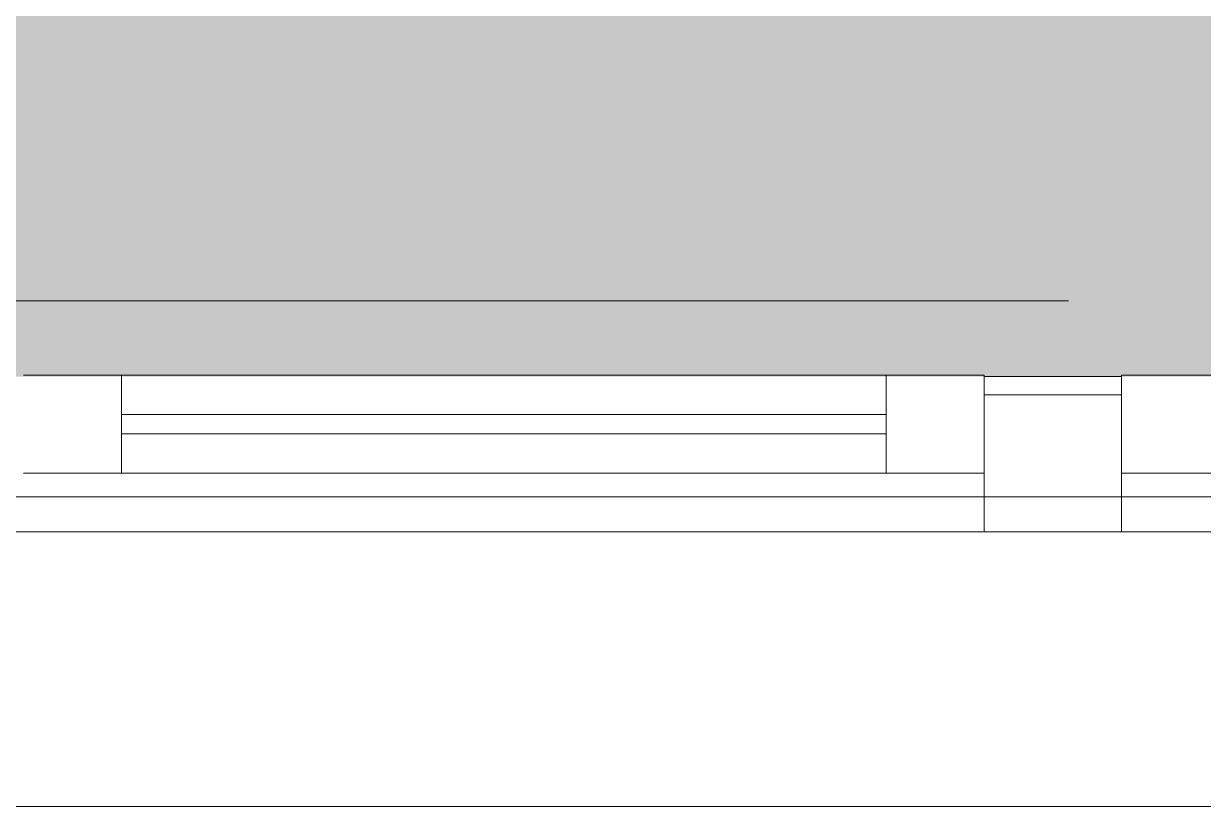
# Model space of a CAD drawing. Header units: millimetres. Extents: x 81773 to 282675, y -8553 to 29000.
# Drawn here: x 113750 to 114352, y -258 to 141 of the extents above; entities that cross this region are included whole.
import ezdxf

# ---------------------------------------------------------------- set-up
doc = ezdxf.new("R2010")
doc.units = ezdxf.units.MM
doc.linetypes.add('Осевая', pattern=[3175, 635, -476.25, 1587.5, -476.25])
for name, color, linetype, lineweight in [('A-GLAZ', 7, 'Continuous', 9), ('A-GLAZ-1', 7, 'Continuous', 13), ('A-WALL', 7, 'Continuous', 9), ('Знаки', 7, 'Continuous', 9), ('Оси-2', 7, 'Осевая', 9)]:
    doc.layers.add(name, color=color, linetype=linetype, lineweight=lineweight)

# ---------------------------------------------------------------- blocks, each defined once
blk = doc.blocks.new('120_Окно_СКБ_2Ст_Фрамуга сверху - 120_Окно_СКБ_2Ст_2300х2500_h_ ДОО-19727959-План раскладки напольных покрытий 3 этажа в осях 23-33')
at = {"layer": 'A-GLAZ'}
for p, q in [((1150, -57), (-1150, -57)), ((-1080, -57), (1080, -57)), ((640, -107), (1030, -107)), ((1030, -117), (640, -117)), ((520, -127), (590, -127)), ((520, -127), (590, -127))]:
    blk.add_line(p, q, dxfattribs=at)
at = {"layer": 'A-GLAZ-1'}
for p, q in [((520, -127), (520, -57)), ((520, -57), (590, -57)), ((590, -57), (590, -127)), ((520, -87), (-1080, -87)), ((520, -137), (520, -87)), ((1080, -87), (590, -87)), ((590, -87), (590, -137)), ((640, -137), (640, -87)), ((1030, -137), (1030, -87)), ((590, -127), (520, -127)), ((-1080, -137), (520, -137)), ((590, -137), (1080, -137))]:
    blk.add_line(p, q, dxfattribs=at)
blk = doc.blocks.new('Зашивка радиатора_ с перфорацией М7_1 - Зашивка радиатора_ с перфорацией М7_1-V55-План раскладки напольных покрытий 3 этажа в осях 23-33')
at = {"layer": 'Знаки'}
blk.add_hatch(color=256, dxfattribs=at).paths.add_polyline_path([(1888.31, 380), (-370, 380), (-370, 191.29), (1888.31, 191.29), (1888.31, 249.53)])
blk.add_line((1348.31, 380), (1278.31, 380), dxfattribs=at)

msp = doc.modelspace()

# ---------------------------------------------------------------- linework, layer by layer
at = {"layer": 'A-WALL'}
for p, q in [((112530, -100), (117030, -100)), ((115980, -258), (113680, -258))]:
    msp.add_line(p, q, dxfattribs=at)
at = {"layer": 'Оси-2'}
msp.add_line((85072.92, 0), (122760, 0), dxfattribs=at)

# ---------------------------------------------------------------- block references
at = {"layer": 'A-GLAZ', "rotation": 180}
msp.add_blockref('120_Окно_СКБ_2Ст_Фрамуга сверху - 120_Окно_СКБ_2Ст_2300х2500_h_ ДОО-19727959-План раскладки напольных покрытий 3 этажа в осях 23-33', (114830, -175), dxfattribs=at)
at = {"layer": 'Знаки', "rotation": 180}
msp.add_blockref('Зашивка радиатора_ с перфорацией М7_1 - Зашивка радиатора_ с перфорацией М7_1-V55-План раскладки напольных покрытий 3 этажа в осях 23-33', (115588.31, 341.29), dxfattribs=at)

doc.saveas('drawing.dxf')
